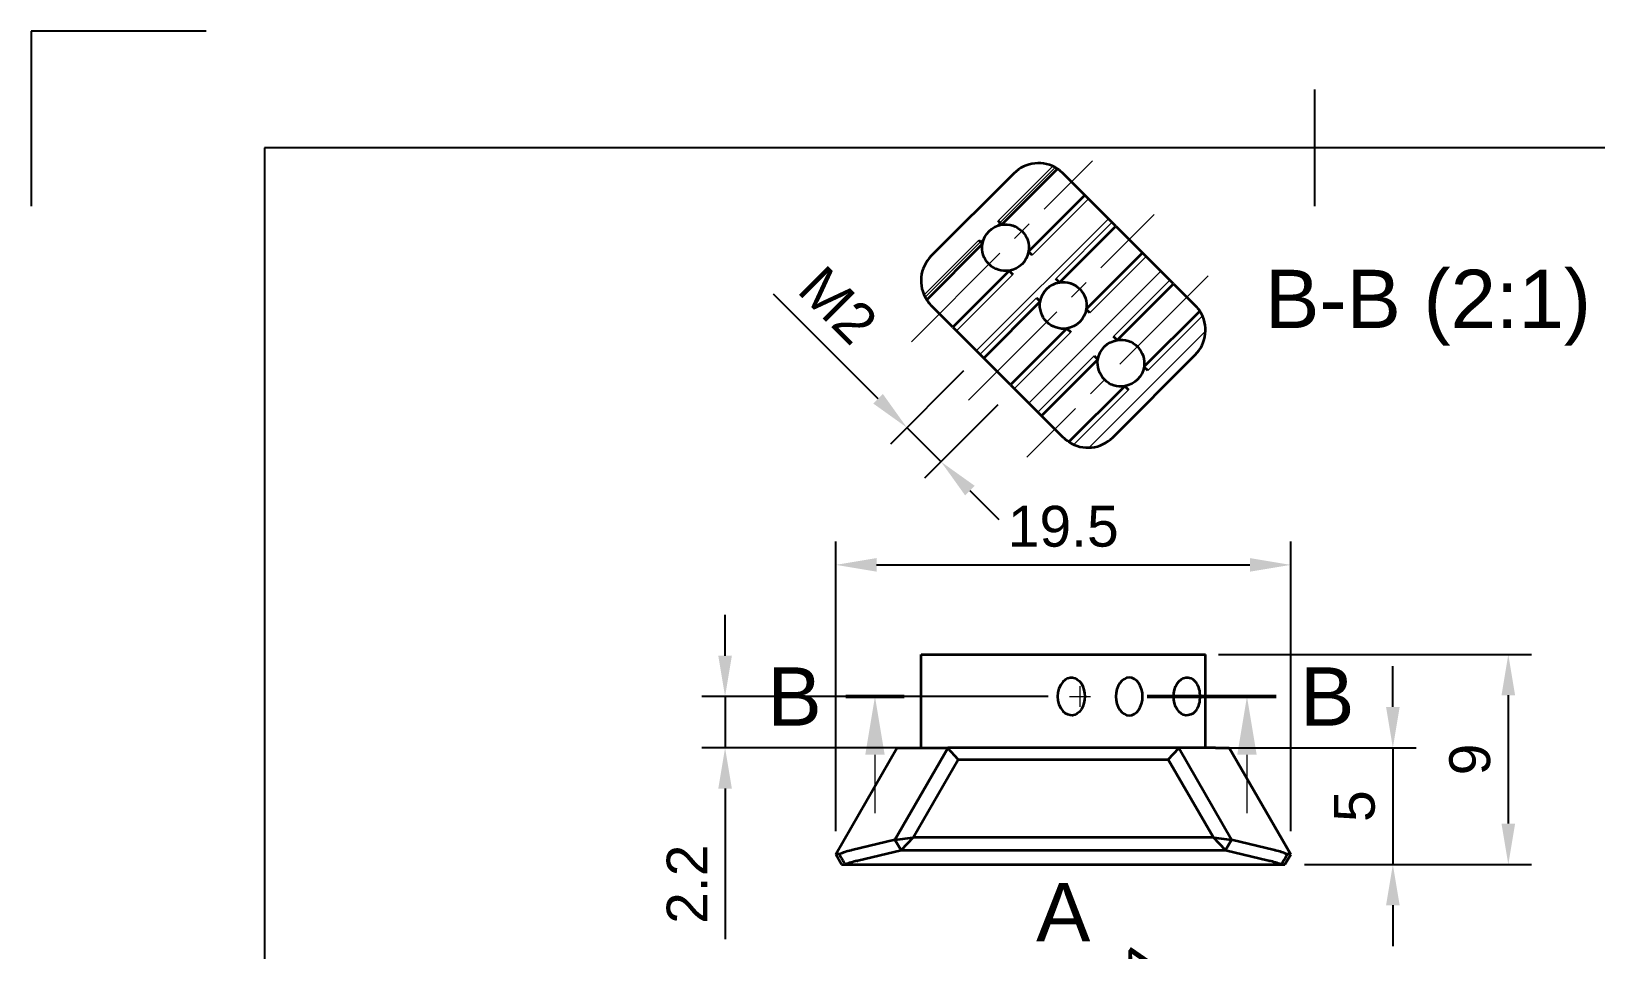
# Model space of a CAD drawing. Header units: millimetres. Extents: x 0 to 210, y 0 to 297.
# Drawn here: x 0 to 134.1, y 218.3 to 297 of the extents above; entities that cross this region are included whole.
import ezdxf

# ---------------------------------------------------------------- set-up
doc = ezdxf.new("R2010")
doc.units = ezdxf.units.MM
doc.header["$LTSCALE"] = 0.75
doc.linetypes.add('CENTER2', pattern=[28.575, 19.05, -3.175, 3.175, -3.175])
for name, color, linetype, lineweight in [('Border', 7, 'Continuous', 25), ('FD_Dimensions', 7, 'Continuous', 18), ('Hatching', 7, 'Continuous', 18), ('Section Lines', 7, 'Continuous', 18), ('Smart Centers', 7, 'CENTER2', 18), ('View Labels', 7, 'Continuous', 18), ('Visible', 7, 'Continuous', 35), ('Visible Narrow', 7, 'Continuous', 18)]:
    doc.layers.add(name, color=color, linetype=linetype, lineweight=lineweight)
doc.styles.get("Standard").update_dxf_attribs({"font": 'arial.ttf'})
doc.dimstyles.new('Dim-ISO-25', dxfattribs={"dimtxt": 3.5, "dimasz": 3.5, "dimexe": 2, "dimexo": 2, "dimgap": 1.5, "dimtad": 1, "dimzin": 12, "dimdsep": 46, "dimtxsty": 'Standard', "dimcen": 0, "dimazin": 3, "dimtp": 0.1, "dimtm": 0.1, "dimtfac": 0.714, "dimtmove": 0, "dimatfit": 3, "dimfxl": 1, "dimtzin": 12, "dimarcsym": 0})

# ---------------------------------------------------------------- blocks, each defined once
blk = doc.blocks.new('ISO_A4(P)_SHEET')
at = {"layer": 'Border'}
for p, q in [((110, 292), (110, 282)), ((200, 287), (20, 287)), ((20, 287), (20, 10))]:
    blk.add_line(p, q, dxfattribs=at)
at = {"layer": 'Defpoints'}
for p, q in [((15, 297), (0, 297)), ((0, 297), (0, 282))]:
    blk.add_line(p, q, dxfattribs=at)
blk = doc.blocks.new('*D51')
at = {"layer": 'Defpoints', "color": 0, "transparency": 16777216}
for p in [(98.366338, 235.568285), (107.148717, 225.568285), (116.728828, 225.568285)]:
    blk.add_point(p, dxfattribs=at)
at = {"layer": 'FD_Dimensions', "lineweight": -2, "transparency": 16777216}
for p, q in [((116.728828, 239.068285), (116.728828, 242.568285)), ((100.366338, 235.568285), (118.728828, 235.568285)), ((116.728828, 235.568285), (116.728828, 225.568285)), ((109.148717, 225.568285), (118.728828, 225.568285)), ((116.728828, 222.068285), (116.728828, 218.568285))]:
    blk.add_line(p, q, dxfattribs=at)
at = {"layer": 'FD_Dimensions', "transparency": 16777216}
for points in [[(116.145495, 239.068285), (117.312161, 239.068285), (116.728828, 235.568285)], [(116.145495, 222.068285), (117.312161, 222.068285), (116.728828, 225.568285)]]:
    blk.add_solid(points, dxfattribs=at)
at = {"layer": 'FD_Dimensions', "color": 0, "transparency": 16777216, "insert": (113.448985, 230.568285), "char_height": 3.5, "attachment_point": 5, "rotation": 90}
blk.add_mtext('5', dxfattribs=at)
blk = doc.blocks.new('*D52')
at = {"layer": 'Defpoints', "color": 0, "transparency": 16777216}
for p in [(99.785164, 243.568285), (107.148717, 225.568285), (126.628323, 225.568285)]:
    blk.add_point(p, dxfattribs=at)
at = {"layer": 'FD_Dimensions', "lineweight": -2, "transparency": 16777216}
for p, q in [((101.785164, 243.568285), (128.628323, 243.568285)), ((126.628323, 240.068285), (126.628323, 229.068285)), ((109.148717, 225.568285), (128.628323, 225.568285))]:
    blk.add_line(p, q, dxfattribs=at)
at = {"layer": 'FD_Dimensions', "transparency": 16777216}
for points in [[(126.04499, 240.068285), (127.211656, 240.068285), (126.628323, 243.568285)], [(126.04499, 229.068285), (127.211656, 229.068285), (126.628323, 225.568285)]]:
    blk.add_solid(points, dxfattribs=at)
at = {"layer": 'FD_Dimensions', "color": 0, "transparency": 16777216, "insert": (123.341318, 234.568285), "char_height": 3.5, "attachment_point": 5, "rotation": 90}
blk.add_mtext('9', dxfattribs=at)
blk = doc.blocks.new('*D53')
at = {"layer": 'Defpoints', "color": 0, "transparency": 16777216}
for p in [(107.971456, 251.252835), (68.971456, 226.434311), (107.971456, 226.434311)]:
    blk.add_point(p, dxfattribs=at)
at = {"layer": 'FD_Dimensions', "lineweight": -2, "transparency": 16777216}
for p, q in [((68.971456, 228.434311), (68.971456, 253.252835)), ((107.971456, 228.434311), (107.971456, 253.252835)), ((72.471456, 251.252835), (104.471456, 251.252835))]:
    blk.add_line(p, q, dxfattribs=at)
at = {"layer": 'FD_Dimensions', "transparency": 16777216}
for points in [[(72.471456, 251.836169), (72.471456, 250.669502), (68.971456, 251.252835)], [(104.471456, 251.836169), (104.471456, 250.669502), (107.971456, 251.252835)]]:
    blk.add_solid(points, dxfattribs=at)
at = {"layer": 'FD_Dimensions', "color": 0, "transparency": 16777216, "insert": (88.471456, 254.539841), "char_height": 3.5, "attachment_point": 5}
blk.add_mtext('19.5', dxfattribs=at)
blk = doc.blocks.new('*D62')
at = {"layer": 'Defpoints', "color": 0, "transparency": 16777216}
for p in [(89.608521, 202.936259), (88.471456, 201.290937)]:
    blk.add_point(p, dxfattribs=at)
at = {"layer": 'FD_Dimensions', "lineweight": -2, "transparency": 16777216}
for p, q in [((99.477172, 217.216104), (91.598384, 205.815572)), ((88.471456, 201.290937), (89.608521, 202.936259))]:
    blk.add_line(p, q, dxfattribs=at)
at = {"layer": 'FD_Dimensions', "transparency": 16777216}
blk.add_solid([(91.118498, 206.147216), (92.078269, 205.483929), (89.608521, 202.936259)], dxfattribs=at)
at = {"layer": 'FD_Dimensions', "color": 0, "transparency": 16777216, "insert": (94.532519, 215.790309), "char_height": 3.5, "attachment_point": 5, "rotation": 55.3520742}
blk.add_mtext('R1', dxfattribs=at)
blk = doc.blocks.new('*U36')
at = {"layer": 'Smart Centers', "color": 0, "linetype": 'Continuous', "ltscale": 0.75, "transparency": 16777216}
for p, q in [((-0.892969, 0), (0.892969, 0)), ((0, -0.892969), (0, 0.892969))]:
    blk.add_line(p, q, dxfattribs=at)
blk = doc.blocks.new('*D71')
at = {"layer": 'Defpoints', "color": 0, "transparency": 16777216}
for p in [(89.178563, 239.968285), (59.480078, 235.568285), (78.576574, 235.568285)]:
    blk.add_point(p, dxfattribs=at)
at = {"layer": 'FD_Dimensions', "lineweight": -2, "transparency": 16777216}
for p, q in [((59.480078, 243.468285), (59.480078, 246.968285)), ((87.178563, 239.968285), (57.480078, 239.968285)), ((59.480078, 239.968285), (59.480078, 235.568285)), ((76.576574, 235.568285), (57.480078, 235.568285)), ((59.480078, 232.068285), (59.480078, 219.17231))]:
    blk.add_line(p, q, dxfattribs=at)
at = {"layer": 'FD_Dimensions', "transparency": 16777216}
for points in [[(58.896745, 243.468285), (60.063411, 243.468285), (59.480078, 239.968285)], [(58.896745, 232.068285), (60.063411, 232.068285), (59.480078, 235.568285)]]:
    blk.add_solid(points, dxfattribs=at)
at = {"layer": 'FD_Dimensions', "color": 0, "transparency": 16777216, "insert": (56.222916, 223.870297), "char_height": 3.5, "attachment_point": 5, "rotation": 90}
blk.add_mtext('2.2', dxfattribs=at)
blk = doc.blocks.new('*U38')
at = {"layer": 'Smart Centers', "color": 0, "ltscale": 0.75, "transparency": 16777216}
blk.add_line((10.687062, 10.687062), (-4.854952, -4.854952), dxfattribs=at)
blk = doc.blocks.new('*U39')
at = {"layer": 'Smart Centers', "color": 0, "ltscale": 0.75, "transparency": 16777216}
blk.add_line((-4.890101, -4.890101), (11.037937, 11.037937), dxfattribs=at)
blk = doc.blocks.new('*U40')
at = {"layer": 'Smart Centers', "color": 0, "ltscale": 0.75, "transparency": 16777216}
blk.add_line((-4.854952, -4.854952), (10.657415, 10.657415), dxfattribs=at)
blk = doc.blocks.new('*D72')
at = {"layer": 'Defpoints', "color": 0, "transparency": 16777216}
for p in [(81.348062, 269.307017), (84.281141, 266.373938), (75.065386, 263.024341)]:
    blk.add_point(p, dxfattribs=at)
at = {"layer": 'FD_Dimensions', "color": 0, "lineweight": -2, "transparency": 16777216}
for p, q in [((72.590512, 265.499215), (63.63037, 274.459358)), ((79.933849, 267.892804), (73.651172, 261.610128)), ((82.866927, 264.959725), (76.584251, 258.677049)), ((77.998465, 260.091262), (75.065386, 263.024341)), ((80.473339, 257.616389), (82.948212, 255.141515))]:
    blk.add_line(p, q, dxfattribs=at)
at = {"layer": 'FD_Dimensions', "color": 0, "transparency": 16777216}
for points in [[(73.002991, 265.911694), (72.178033, 265.086736), (75.065386, 263.024341)], [(80.885818, 258.028868), (80.06086, 257.20391), (77.998465, 260.091262)]]:
    blk.add_solid(points, dxfattribs=at)
at = {"layer": 'FD_Dimensions', "color": 0, "transparency": 16777216, "insert": (69.176166, 273.519885), "char_height": 3.5, "attachment_point": 5, "rotation": 315}
blk.add_mtext('M2', dxfattribs=at)

msp = doc.modelspace()

# ---------------------------------------------------------------- hatches: boundary and pattern name
at = {"layer": 'Hatching'}
h = msp.add_hatch(dxfattribs=at)
h.set_pattern_fill('ANSI31', color=256, style=0)
edge = h.paths.add_edge_path(flags=0)
edge.add_ellipse((97.664, 271.376), major_axis=(2.121, -2.121), ratio=1, start_angle=0, end_angle=78.01435)
edge.add_line((100.179, 273.011), (95.395, 268.226))
edge.add_ellipse((93.421, 268.548), major_axis=(1.974, -0.321), ratio=1, start_angle=288.48549, end_angle=360, ccw=False)
edge.add_line((93.742, 266.574), (88.958, 261.789))
edge.add_ellipse((90.593, 264.305), major_axis=(-1.635, -2.516), ratio=1, start_angle=360, end_angle=438.01435)
edge.add_line((92.714, 262.184), (99.785, 269.255))
edge = h.paths.add_edge_path(flags=0)
edge.add_ellipse((86.35, 282.69), major_axis=(1.635, 2.516), ratio=1, start_angle=360, end_angle=438.01435)
edge.add_line((84.229, 284.811), (77.158, 277.74))
edge.add_ellipse((79.279, 275.619), major_axis=(-2.121, 2.121), ratio=1, start_angle=360, end_angle=438.01435)
edge.add_line((76.763, 273.984), (81.548, 278.768))
edge.add_ellipse((83.522, 278.447), major_axis=(-1.974, 0.321), ratio=1, start_angle=288.48549, end_angle=360, ccw=False)
edge.add_line((83.2, 280.421), (87.985, 285.205))
edge = h.paths.add_edge_path(flags=0)
edge.add_line((79.012, 271.643), (81.667, 268.988))
edge.add_line((81.667, 268.988), (86.497, 273.819))
edge.add_ellipse((88.471, 273.497), major_axis=(-1.974, 0.321), ratio=1, start_angle=288.48549, end_angle=360, ccw=False)
edge.add_line((88.15, 275.471), (92.981, 280.302))
edge.add_line((92.981, 280.302), (90.326, 282.956))
edge.add_line((90.326, 282.956), (85.496, 278.126))
edge.add_ellipse((83.522, 278.447), major_axis=(1.974, -0.321), ratio=1, start_angle=-71.51451, end_angle=0, ccw=False)
edge.add_line((83.843, 276.473), (79.012, 271.643))
edge = h.paths.add_edge_path(flags=0)
edge.add_line((83.962, 266.693), (86.617, 264.038))
edge.add_line((86.617, 264.038), (91.447, 268.869))
edge.add_ellipse((93.421, 268.548), major_axis=(-1.974, 0.321), ratio=1, start_angle=-71.51451, end_angle=0, ccw=False)
edge.add_line((93.1, 270.522), (97.93, 275.352))
edge.add_line((97.93, 275.352), (95.276, 278.007))
edge.add_line((95.276, 278.007), (90.445, 273.176))
edge.add_ellipse((88.471, 273.497), major_axis=(1.974, -0.321), ratio=1, start_angle=288.48549, end_angle=360, ccw=False)
edge.add_line((88.793, 271.523), (83.962, 266.693))

# ---------------------------------------------------------------- linework, layer by layer
at = {"layer": 'Section Lines', "lineweight": 50}
for p, q in [((69.829, 239.968), (74.829, 239.968)), ((100.664, 239.968), (95.664, 239.968)), ((100.664, 239.968), (103.693, 239.968)), ((106.722, 239.968), (103.693, 239.968))]:
    msp.add_line(p, q, dxfattribs=at)
at = {"layer": 'Section Lines'}
for p, q in [((72.329, 234.968), (72.329, 229.968)), ((104.222, 234.968), (104.222, 229.968))]:
    msp.add_line(p, q, dxfattribs=at)
for points in [[(71.496, 234.968), (72.329, 239.968), (73.163, 234.968)], [(103.389, 234.968), (104.222, 239.968), (105.055, 234.968)]]:
    msp.add_solid(points, dxfattribs=at)
at = {"layer": 'Visible', "extrusion": (0, 1, 2.967e-13)}
for p, q in [((84.229, 284.811), (77.158, 277.74)), ((83.2, 280.421), (87.985, 285.205)), ((88.471, 284.811), (90.326, 282.956)), ((90.326, 282.956), (85.496, 278.126)), ((92.981, 280.302), (90.326, 282.956)), ((83.2, 280.421), (82.882, 280.74)), ((81.229, 279.087), (81.548, 278.768)), ((88.15, 275.471), (92.981, 280.302)), ((92.981, 280.302), (95.276, 278.007)), ((76.763, 273.984), (81.548, 278.768)), ((85.815, 277.807), (85.496, 278.126)), ((95.276, 278.007), (90.445, 273.176)), ((97.93, 275.352), (95.276, 278.007)), ((83.843, 276.473), (79.012, 271.643)), ((83.843, 276.473), (84.162, 276.154)), ((88.15, 275.471), (87.831, 275.79)), ((93.1, 270.522), (97.93, 275.352)), ((97.93, 275.352), (99.785, 273.497)), ((81.667, 268.988), (86.497, 273.819)), ((86.179, 274.137), (86.497, 273.819)), ((79.012, 271.643), (77.158, 273.497)), ((90.764, 272.857), (90.445, 273.176)), ((100.179, 273.011), (95.395, 268.226)), ((79.012, 271.643), (81.667, 268.988)), ((88.793, 271.523), (83.962, 266.693)), ((88.793, 271.523), (89.112, 271.204)), ((93.1, 270.522), (92.781, 270.841)), ((83.962, 266.693), (81.667, 268.988)), ((86.617, 264.038), (91.447, 268.869)), ((91.128, 269.188), (91.447, 268.869)), ((92.714, 262.184), (99.785, 269.255)), ((95.714, 267.907), (95.395, 268.226)), ((83.962, 266.693), (86.617, 264.038)), ((93.742, 266.574), (88.958, 261.789)), ((93.742, 266.574), (94.061, 266.255)), ((88.471, 262.184), (86.617, 264.038))]:
    msp.add_line(p, q, dxfattribs=at)
at = {"layer": 'Visible'}
for p, q in [((76.279, 243.568), (77.158, 243.568)), ((76.279, 235.568), (76.279, 243.568)), ((77.158, 243.568), (84.229, 243.568)), ((84.229, 243.568), (88.471, 243.568)), ((88.471, 243.568), (99.785, 243.568)), ((99.785, 243.568), (100.664, 243.568)), ((100.664, 235.568), (100.664, 243.568)), ((74.245, 235.568), (68.971, 226.434)), ((78.567, 235.534), (74.038, 227.688)), ((74.245, 235.568), (75.425, 235.568)), ((75.425, 235.568), (78.577, 235.568)), ((78.577, 235.568), (78.567, 235.534)), ((79.463, 234.568), (78.567, 235.534)), ((98.366, 235.568), (78.577, 235.568)), ((97.48, 234.568), (98.375, 235.534)), ((101.518, 235.568), (98.366, 235.568)), ((98.375, 235.534), (98.366, 235.568)), ((102.905, 227.688), (98.375, 235.534)), ((101.518, 235.568), (102.698, 235.568)), ((107.971, 226.434), (102.698, 235.568)), ((75.602, 227.881), (79.463, 234.568)), ((79.463, 234.568), (97.48, 234.568)), ((97.48, 234.568), (101.341, 227.881)), ((74.038, 227.688), (70.36, 226.794)), ((70.869, 225.893), (74.574, 226.793)), ((74.038, 227.688), (75.602, 227.881)), ((74.574, 226.793), (74.038, 227.688)), ((75.602, 227.881), (74.574, 226.793)), ((74.574, 226.793), (102.369, 226.793)), ((101.341, 227.881), (75.602, 227.881)), ((102.369, 226.793), (101.341, 227.881)), ((101.341, 227.881), (102.905, 227.688)), ((102.905, 227.688), (102.369, 226.793)), ((102.369, 226.793), (106.074, 225.893)), ((106.583, 226.794), (102.905, 227.688)), ((69.471, 225.568), (68.971, 226.434)), ((69.471, 225.568), (69.771, 225.568)), ((69.771, 225.568), (69.794, 225.568)), ((69.794, 225.568), (107.149, 225.568)), ((107.149, 225.568), (107.172, 225.568)), ((107.172, 225.568), (107.471, 225.568)), ((107.471, 225.568), (107.971, 226.434))]:
    msp.add_line(p, q, dxfattribs=at)
for centre, radius, start, end in [((86.35, 282.69), 3, 56.98565, 135), ((79.279, 275.619), 3, 135, 213.01435), ((97.664, 271.376), 3, 315, 33.01435), ((90.593, 264.305), 3, 236.98565, 315), ((89.909, 239.968), 1.924, 138.35729, 221.64271), ((71.828, 220.331), 6.626, 103.54093, 112.85036), ((71.687, 221.334), 5.62, 103.65909, 104.52705), ((105.256, 221.334), 5.62, 75.47295, 76.34091), ((105.114, 220.331), 6.626, 67.14964, 76.45907), ((72.347, 219.001), 7.046, 102.79665, 111.23932), ((104.596, 219.001), 7.046, 68.76068, 77.20335)]:
    msp.add_arc(centre, radius, start, end, dxfattribs=at)
at = {"layer": 'Visible', "extrusion": (3e-16, 0, -1)}
for centre, radius, start, end in [((-86.35, 282.69), 3, 123.01435, 135), ((-83.522, 278.447), 2, 9.24274, 80.75726), ((-83.522, 278.447), 2, 80.75726, 189.24274), ((-83.522, 278.447), 2, 260.75726, 9.24274), ((-83.522, 278.447), 2, 189.24275, 260.75725), ((-88.471, 273.497), 2, 9.24274, 80.75726), ((-88.471, 273.497), 2, 80.75726, 189.24274), ((-79.279, 275.619), 3, 315, 326.98565), ((-88.471, 273.497), 2, 260.75726, 9.24274), ((-88.471, 273.497), 2, 189.24275, 260.75725), ((-97.664, 271.376), 3, 135, 146.98565), ((-93.421, 268.548), 2, 9.24274, 80.75726), ((-93.421, 268.548), 2, 80.75726, 189.24274), ((-93.421, 268.548), 2, 260.75726, 9.24274), ((-93.421, 268.548), 2, 189.24275, 260.75725), ((-90.593, 264.305), 3, 303.01435, 315)]:
    msp.add_arc(centre, radius, start, end, dxfattribs=at)
at = {"layer": 'Visible', "extrusion": (0, 0, -1)}
for centre, start_param, end_param in [((89.179, 239.968), -0.6638363, 3.8054289), ((94.128, 239.968), 3.1415927, 9.424778), ((99.078, 239.968), 2.4777564, 6.9470216)]:
    msp.add_ellipse(centre, major_axis=(0, 1.623), ratio=0.7071068, start_param=start_param, end_param=end_param, dxfattribs=at)
at = {"layer": 'Visible'}
for points, knots in [([(99.785, 241.247), (99.82, 241.208), (99.852, 241.167), (99.98, 240.979), (100.058, 240.796), (100.157, 240.394), (100.179, 240.174), (100.179, 239.968), (100.179, 239.762), (100.157, 239.543), (100.058, 239.141), (99.98, 238.957), (99.852, 238.77), (99.82, 238.729), (99.785, 238.69)], [0.46023548, 0.46023548, 0.46023548, 0.46023548, 0.46938516, 0.46938516, 0.50029999, 0.50029999, 0.53121483, 0.53121483, 0.53121483, 0.56212967, 0.56212967, 0.59304451, 0.59304451, 0.60219418, 0.60219418, 0.60219418, 0.60219418]), ([(69.256, 226.437), (69.214, 226.436), (69.177, 226.436), (69.104, 226.435), (69.071, 226.435), (69.044, 226.435), (69.02, 226.435), (69.002, 226.435), (68.978, 226.434), (68.971, 226.434), (68.971, 226.434)], [-0.1303663, -0.1303663, -0.1303663, -0.1303663, -0.10167742, -0.10167742, -0.0660179, -0.0660179, -0.0660179, -0.03300895, -0.03300895, 0, 0, 0, 0]), ([(69.256, 226.437), (69.342, 226.292), (69.427, 226.147), (69.599, 225.858), (69.685, 225.713), (69.771, 225.568)], [-0.050527443, -0.050527443, -0.050527443, -0.050527443, -0.02526654, -0.02526654, 0, 0, 0, 0]), ([(70.786, 225.873), (70.8, 225.876), (70.814, 225.879), (70.841, 225.886), (70.855, 225.89), (70.869, 225.893)], [1.807316076, 1.807316076, 1.807316076, 1.807316076, 1.81349133, 1.81349133, 1.819666584, 1.819666584, 1.819666584, 1.819666584]), ([(106.074, 225.893), (106.088, 225.89), (106.101, 225.886), (106.129, 225.879), (106.143, 225.876), (106.157, 225.873)], [-1.551386575, -1.551386575, -1.551386575, -1.551386575, -1.545211321, -1.545211321, -1.539036066, -1.539036066, -1.539036066, -1.539036066]), ([(107.687, 226.437), (107.601, 226.292), (107.516, 226.147), (107.344, 225.858), (107.258, 225.713), (107.172, 225.568)], [0, 0, 0, 0, 0.025255253, 0.025255253, 0.050530659, 0.050530659, 0.050530659, 0.050530659]), ([(107.971, 226.434), (107.971, 226.434), (107.965, 226.434), (107.941, 226.435), (107.923, 226.435), (107.899, 226.435), (107.872, 226.435), (107.839, 226.435), (107.766, 226.436), (107.729, 226.436), (107.687, 226.437)], [0, 0, 0, 0, 0.03300895, 0.03300895, 0.0660179, 0.0660179, 0.0660179, 0.10167742, 0.10167742, 0.1303663, 0.1303663, 0.1303663, 0.1303663])]:
    msp.add_open_spline(points, degree=3, knots=knots, dxfattribs=at)
at = {"layer": 'Visible Narrow', "extrusion": (0, 1, 2.967e-13)}
for p, q in [((87.571, 285.43), (82.882, 280.74)), ((85.815, 277.807), (90.645, 282.637)), ((92.662, 280.621), (87.831, 275.79)), ((81.229, 279.087), (76.539, 274.397)), ((90.764, 272.857), (95.595, 277.688)), ((79.331, 271.324), (84.162, 276.154)), ((97.612, 275.671), (92.781, 270.841)), ((86.179, 274.137), (81.348, 269.307)), ((95.714, 267.907), (100.404, 272.597)), ((84.281, 266.374), (89.112, 271.204)), ((91.128, 269.188), (86.298, 264.357)), ((89.371, 261.565), (94.061, 266.255))]:
    msp.add_line(p, q, dxfattribs=at)

# ---------------------------------------------------------------- block references
at = {"layer": 'Border'}
msp.add_blockref('ISO_A4(P)_SHEET', (0, 0), dxfattribs=at)
at = {"layer": 'Smart Centers', "ltscale": 0.75}
for name, p in [('*U40', (80.315, 275.241)), ('*U39', (85.23, 270.256)), ('*U38', (90.215, 265.341)), ('*U36', (89.909, 239.968))]:
    msp.add_blockref(name, p, dxfattribs=at)

# ---------------------------------------------------------------- texts
at = {"layer": 'Section Lines', "char_height": 5, "attachment_point": 5}
for s, insert in [('B', (65.442, 239.968)), ('B', (111.11, 239.968)), ('A', (88.471, 221.472))]:
    msp.add_mtext(s, dxfattribs=dict(at, insert=insert))
at = {"layer": 'View Labels', "insert": (119.747, 270.051), "char_height": 5, "width": 29.68281, "attachment_point": 8}
msp.add_mtext('B-B (2:1)', dxfattribs=at)

# ---------------------------------------------------------------- dimensions: what is measured, and where the dimension line sits
at = {"layer": 'FD_Dimensions'}
dim = msp.add_linear_dim(base=(75.065, 263.024), p1=(84.281, 266.374), p2=(81.348, 269.307), angle=135, text='M2', dimstyle='Dim-ISO-25', override={"dimlfac": 0.5}, dxfattribs=at)
dim.commit()
dim.dimension.update_dxf_attribs({"geometry": '*D72', "text_midpoint": (66.873, 271.217), "dimtype": 160})
dim = msp.add_aligned_dim(p1=(68.971, 226.434), p2=(107.971, 226.434), distance=24.819, dimstyle='Dim-ISO-25', override={"dimlfac": 0.5, "dimclrd": 256, "dimclre": 256}, dxfattribs=at)
dim.commit()
dim.dimension.update_dxf_attribs({"geometry": '*D53', "text_midpoint": (88.471, 254.54)})
for base, p1, p2, angle, picture, middle in [((59.48, 235.568), (89.179, 239.968), (78.577, 235.568), 270, '*D71', (56.223, 223.87)), ((126.628, 225.568), (99.785, 243.568), (107.149, 225.568), 90, '*D52', (123.341, 234.568)), ((116.729, 225.568), (98.366, 235.568), (107.149, 225.568), 270, '*D51', (113.449, 230.568))]:
    dim = msp.add_linear_dim(base=base, p1=p1, p2=p2, angle=angle, dimstyle='Dim-ISO-25', override={"dimlfac": 0.5, "dimclrd": 256, "dimclre": 256}, dxfattribs=at)
    dim.commit()
    dim.dimension.update_dxf_attribs({"geometry": picture, "text_midpoint": middle})
dim = msp.add_radius_dim(center=(88.471, 201.291), mpoint=(89.609, 202.936), dimstyle='Dim-ISO-25', override={"dimlfac": 0.5, "dimse1": 1, "dimclrd": 256, "dimclre": 256}, dxfattribs=at)
dim.commit()
dim.dimension.update_dxf_attribs({"geometry": '*D62', "text_midpoint": (97.212, 213.939), "dimtype": 164})

doc.saveas('drawing.dxf')
